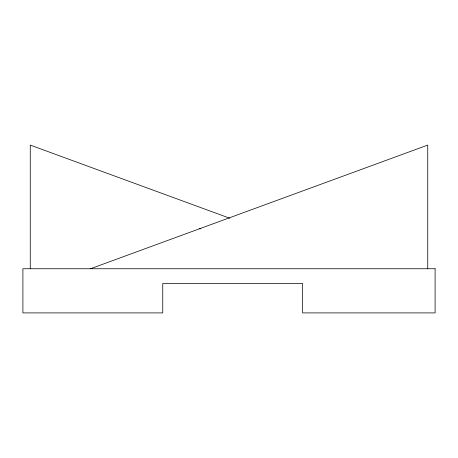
<?xml version="1.0" encoding="UTF-8"?>
<svg xmlns="http://www.w3.org/2000/svg" width="458" height="458" viewBox="0 0 458 458"><rect width="100%" height="100%" fill="white"/><g stroke="black" fill="none" stroke-linecap="round" stroke-linejoin="round"><path stroke-width="0.69" d="M90.484 268.749L427.738 145.089L427.738 268.749M199.556 228.754L200.976 228.754M229.79 218.248L30.262 145.089L30.262 268.749M435.1 268.749L22.9 268.749L22.9 312.911L162.756 312.911L162.756 283.468L302.606 283.468L302.606 312.911L435.1 312.911L435.1 268.749"/></g></svg>
